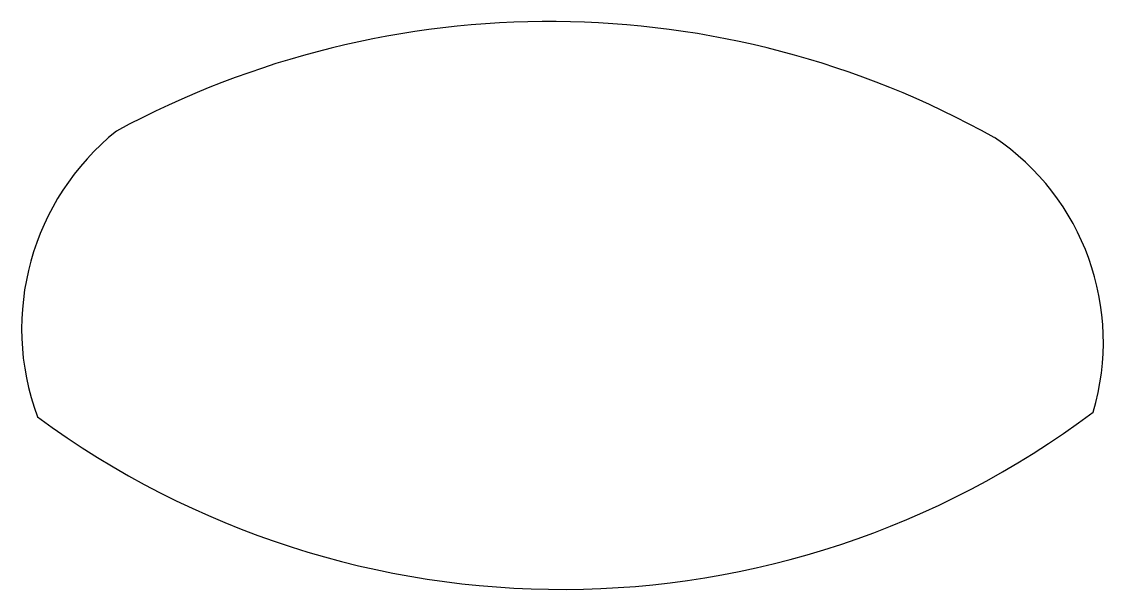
# Model space of a CAD drawing. Header units: millimetres. Extents: x 56.4 to 73.6, y 20.5 to 29.5.
import ezdxf

# ---------------------------------------------------------------- set-up
doc = ezdxf.new("R2010")
doc.units = ezdxf.units.MM
doc.layers.add('grabado linea medio', color=3, linetype='Continuous', true_color=0x00ff00)

msp = doc.modelspace()

# ---------------------------------------------------------------- linework, layer by layer
at = {"layer": 'grabado linea medio'}
msp.add_line((63.276, 29.426), (63.276, 29.426), dxfattribs=at)
for centre, radius, start, end in [((64.795, 15.06), 14.446, 60.77, 118.3998), ((60.447, 24.63), 4.026, 128.7982, 200.2719), ((69.67, 24.422), 3.909, 343.4439, 56.1096), ((64.995, 34.506), 14.012, 233.5525, 306.946)]:
    msp.add_arc(centre, radius, start, end, dxfattribs=at)

doc.saveas('drawing.dxf')
